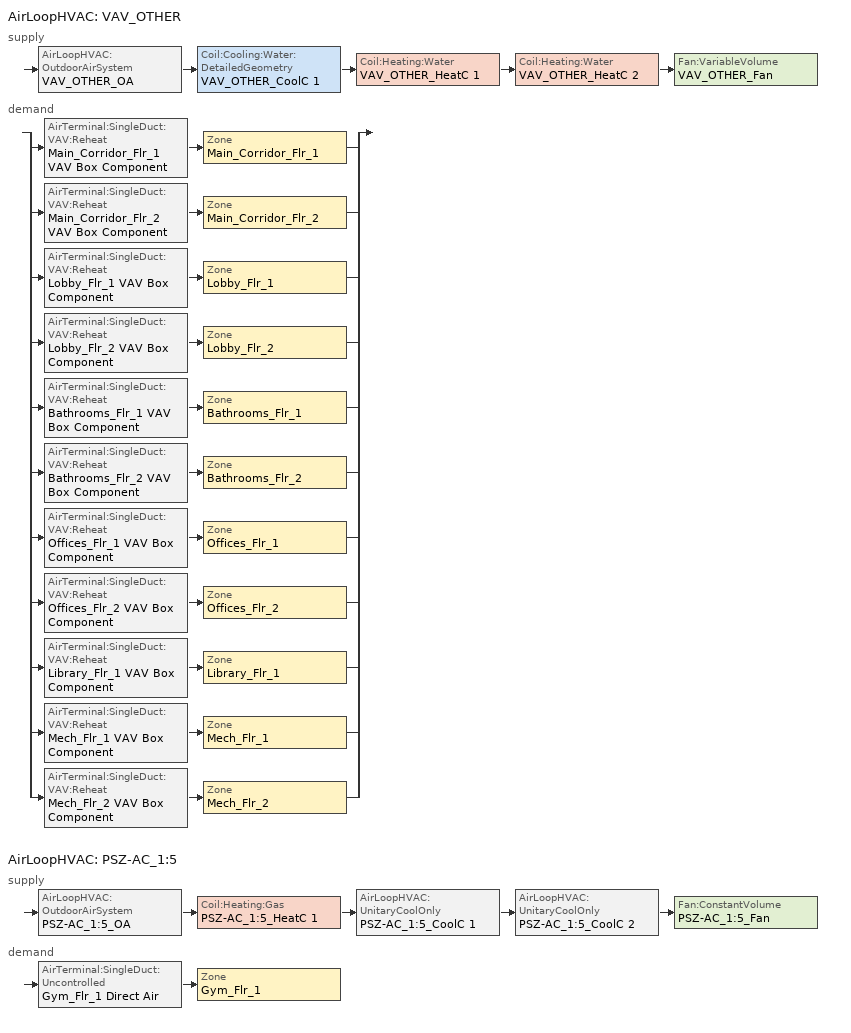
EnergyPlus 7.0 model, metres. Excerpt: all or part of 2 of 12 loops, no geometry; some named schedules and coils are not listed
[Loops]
AirLoopHVAC 'VAV_OTHER'
 supply: AirLoopHVAC:OutdoorAirSystem 'VAV_OTHER_OA' > Coil:Cooling:Water:DetailedGeometry 'VAV_OTHER_CoolC 1' > Coil:Heating:Water 'VAV_OTHER_HeatC 1' > Coil:Heating:Water 'VAV_OTHER_HeatC 2' > Fan:VariableVolume 'VAV_OTHER_Fan'
 demand: split
  | AirTerminal:SingleDuct:VAV:Reheat 'Main_Corridor_Flr_1 VAV Box Component' > Zone 'Main_Corridor_Flr_1'
  | AirTerminal:SingleDuct:VAV:Reheat 'Main_Corridor_Flr_2 VAV Box Component' > Zone 'Main_Corridor_Flr_2'
  | AirTerminal:SingleDuct:VAV:Reheat 'Lobby_Flr_1 VAV Box Component' > Zone 'Lobby_Flr_1'
  | AirTerminal:SingleDuct:VAV:Reheat 'Lobby_Flr_2 VAV Box Component' > Zone 'Lobby_Flr_2'
  | AirTerminal:SingleDuct:VAV:Reheat 'Bathrooms_Flr_1 VAV Box Component' > Zone 'Bathrooms_Flr_1'
  | AirTerminal:SingleDuct:VAV:Reheat 'Bathrooms_Flr_2 VAV Box Component' > Zone 'Bathrooms_Flr_2'
  | AirTerminal:SingleDuct:VAV:Reheat 'Offices_Flr_1 VAV Box Component' > Zone 'Offices_Flr_1'
  | AirTerminal:SingleDuct:VAV:Reheat 'Offices_Flr_2 VAV Box Component' > Zone 'Offices_Flr_2'
  | AirTerminal:SingleDuct:VAV:Reheat 'Library_Flr_1 VAV Box Component' > Zone 'Library_Flr_1'
  | AirTerminal:SingleDuct:VAV:Reheat 'Mech_Flr_1 VAV Box Component' > Zone 'Mech_Flr_1'
  | AirTerminal:SingleDuct:VAV:Reheat 'Mech_Flr_2 VAV Box Component' > Zone 'Mech_Flr_2'
AirLoopHVAC 'PSZ-AC_1:5'
 supply: AirLoopHVAC:OutdoorAirSystem 'PSZ-AC_1:5_OA' > Coil:Heating:Gas 'PSZ-AC_1:5_HeatC 1' > AirLoopHVAC:UnitaryCoolOnly 'PSZ-AC_1:5_CoolC 1' > AirLoopHVAC:UnitaryCoolOnly 'PSZ-AC_1:5_CoolC 2' > Fan:ConstantVolume 'PSZ-AC_1:5_Fan'
 demand: AirTerminal:SingleDuct:Uncontrolled 'Gym_Flr_1 Direct Air' > Zone 'Gym_Flr_1'
[Sizing:Zone] Zone Cooling Design Supply Air Temperature {C}=14; Zone Heating Design Supply Air Temperature {C}=40; Zone Cooling Design Supply Air Humidity Ratio {kg-H20/kg-air}=0.0085; Zone Heating Design Supply Air Humidity Ratio {kg-H20/kg-air}=0.008; Cooling Design Air Flow Method {Flow/Zone | DesignDay | DesignDayWithLimit}=DesignDay; Cooling Minimum Air Flow Fraction=0; Heating Design Air Flow Method {Flow/Zone | DesignDay}=DesignDay; Heating Design Air Flow Rate=0; Design Zone Air Distribution Effectiveness in Cooling Mode=1; Design Zone Air Distribution Effectiveness in Heating Mode=1
Name | Design Specification Outdoor Air Object
Main_Corridor_Flr_1 | Main_Corridor_Flr_1 OA Design Spec
Main_Corridor_Flr_2 | Main_Corridor_Flr_2 OA Design Spec
Lobby_Flr_1 | Lobby_Flr_1 OA Design Spec
Lobby_Flr_2 | Lobby_Flr_2 OA Design Spec
Bathrooms_Flr_1 | Bathrooms_Flr_1 OA Design Spec
Bathrooms_Flr_2 | Bathrooms_Flr_2 OA Design Spec
Offices_Flr_1 | Offices_Flr_1 OA Design Spec
Offices_Flr_2 | Offices_Flr_2 OA Design Spec
Library_Flr_1 | Library_Flr_1 OA Design Spec
Mech_Flr_1 | Mech_Flr_1 OA Design Spec
Mech_Flr_2 | Mech_Flr_2 OA Design Spec
Gym_Flr_1 | Gym_Flr_1 OA Design Spec
[DesignSpecification:OutdoorAir] Outdoor Air Method=Flow/Zone; Outdoor Air Flow Per Person {m3/s-person}=0; Outdoor Air Flow Per Zone Floor Area {m3/s-m2}=0; Outdoor Air Flow Air Changes per Hour {1/hr}=0
Name | Outdoor Air Flow Per Zone {m3/s}
Main_Corridor_Flr_1 OA Design Spec; Main_Corridor_Flr_2 OA Design Spec | 0.3477
Lobby_Flr_1 OA Design Spec; Lobby_Flr_2 OA Design Spec | 0.06405
Bathrooms_Flr_1 OA Design Spec; Bathrooms_Flr_2 OA Design Spec | 0.42672
Offices_Flr_1 OA Design Spec; Offices_Flr_2 OA Design Spec | 0.225036
Library_Flr_1 OA Design Spec | 1.50339
Mech_Flr_1 OA Design Spec; Mech_Flr_2 OA Design Spec | 0.10431
Gym_Flr_1 OA Design Spec | 7.59772
[ZoneControl:Thermostat] Control Type Schedule=Dual Zone Control Type Sched
Name | Zone | Control 1
Main_Corridor_Flr_1 Thermostat | Main_Corridor_Flr_1 | Main_Corridor_Flr_1 DualSPSched
Main_Corridor_Flr_2 Thermostat | Main_Corridor_Flr_2 | Main_Corridor_Flr_2 DualSPSched
Lobby_Flr_1 Thermostat | Lobby_Flr_1 | Lobby_Flr_1 DualSPSched
Lobby_Flr_2 Thermostat | Lobby_Flr_2 | Lobby_Flr_2 DualSPSched
Bathrooms_Flr_1 Thermostat | Bathrooms_Flr_1 | Bathrooms_Flr_1 DualSPSched
Bathrooms_Flr_2 Thermostat | Bathrooms_Flr_2 | Bathrooms_Flr_2 DualSPSched
Offices_Flr_1 Thermostat | Offices_Flr_1 | Offices_Flr_1 DualSPSched
Offices_Flr_2 Thermostat | Offices_Flr_2 | Offices_Flr_2 DualSPSched
Library_Flr_1 Thermostat | Library_Flr_1 | Library_Flr_1 DualSPSched
Mech_Flr_1 Thermostat | Mech_Flr_1 | Mech_Flr_1 DualSPSched
Mech_Flr_2 Thermostat | Mech_Flr_2 | Mech_Flr_2 DualSPSched
Gym_Flr_1 Thermostat | Gym_Flr_1 | Gym_Flr_1 DualSPSched
[ThermostatSetpoint:DualSetpoint]
Name | Heating Setpoint Temperature Schedule | Cooling Setpoint Temperature Schedule
Main_Corridor_Flr_1 DualSPSched; Main_Corridor_Flr_2 DualSPSched; Lobby_Flr_1 DualSPSched; Lobby_Flr_2 DualSPSched; Bathrooms_Flr_1 DualSPSched; Bathrooms_Flr_2 DualSPSched; Offices_Flr_1 DualSPSched; Offices_Flr_2 DualSPSched; Library_Flr_1 DualSPSched; Mech_Flr_1 DualSPSched; Mech_Flr_2 DualSPSched | HtgSetP_Sch | ClgSetP_Sch
Gym_Flr_1 DualSPSched | GymAud_HtgSetP_Sch | GymAud_ClgSetP_Sch
[Zone equipment]
Main_Corridor_Flr_1: Main_Corridor_Flr_1 VAV Box Component
Main_Corridor_Flr_2: Main_Corridor_Flr_2 VAV Box Component
Lobby_Flr_1: Lobby_Flr_1 VAV Box Component
Lobby_Flr_2: Lobby_Flr_2 VAV Box Component
Bathrooms_Flr_1: Bathrooms_Flr_1 VAV Box Component, Bathrooms_Flr_1 Exhaust Fan 1
Bathrooms_Flr_2: Bathrooms_Flr_2 VAV Box Component, Bathrooms_Flr_2 Exhaust Fan 1
Offices_Flr_1: Offices_Flr_1 VAV Box Component
Offices_Flr_2: Offices_Flr_2 VAV Box Component
Library_Flr_1: Library_Flr_1 VAV Box Component
Mech_Flr_1: Mech_Flr_1 VAV Box Component
Mech_Flr_2: Mech_Flr_2 VAV Box Component
Gym_Flr_1: Gym_Flr_1 Direct Air
[AirTerminal:SingleDuct:VAV:Reheat] Availability Schedule=ALWAYS_ON; Maximum Air Flow Rate {m3/s}=AUTOSIZE; Zone Minimum Air Flow Input Method=Scheduled; Maximum Hot Water or Steam Flow Rate {m3/s}=AUTOSIZE; Minimum Hot Water or Steam Flow Rate {m3/s}=0; Convergence Tolerance=0.001; Damper Heating Action=Reverse; Maximum Flow per Zone Floor Area during Reheat {m3/s-m2}=AUTOCALCULATE; Maximum Flow Fraction During Reheat=AUTOCALCULATE; Maximum Reheat Air Temperature {C}=50
Name | Minimum Air Flow Fraction Schedule | Reheat Coil
Main_Corridor_Flr_1 VAV Box Component | MIN_FLOW_FRAC_SCH | Main_Corridor_Flr_1 VAV Box Reheat Coil
Main_Corridor_Flr_2 VAV Box Component | MIN_FLOW_FRAC_SCH | Main_Corridor_Flr_2 VAV Box Reheat Coil
Lobby_Flr_1 VAV Box Component | MIN_FLOW_FRAC_SCH | Lobby_Flr_1 VAV Box Reheat Coil
Lobby_Flr_2 VAV Box Component | MIN_FLOW_FRAC_SCH | Lobby_Flr_2 VAV Box Reheat Coil
Bathrooms_Flr_1 VAV Box Component | MIN_FLOW_FRAC_SCH | Bathrooms_Flr_1 VAV Box Reheat Coil
Bathrooms_Flr_2 VAV Box Component | MIN_FLOW_FRAC_SCH | Bathrooms_Flr_2 VAV Box Reheat Coil
Offices_Flr_1 VAV Box Component | OFF_MIN_FLOW_FRAC_SCH | Offices_Flr_1 VAV Box Reheat Coil
Offices_Flr_2 VAV Box Component | OFF_MIN_FLOW_FRAC_SCH | Offices_Flr_2 VAV Box Reheat Coil
Library_Flr_1 VAV Box Component | MIN_FLOW_FRAC_SCH | Library_Flr_1 VAV Box Reheat Coil
Mech_Flr_1 VAV Box Component | MIN_FLOW_FRAC_SCH | Mech_Flr_1 VAV Box Reheat Coil
Mech_Flr_2 VAV Box Component | MIN_FLOW_FRAC_SCH | Mech_Flr_2 VAV Box Reheat Coil
[Coil:Heating:Water] Availability Schedule=ALWAYS_ON; U-Factor Times Area Value {W/K}=AUTOSIZE; Maximum Water Flow Rate {m3/s}=AUTOSIZE; Coil Peformance input method=UFactorTimesAreaAndDesignWaterFlowRate; Nominal Capacity=AUTOSIZE; Design Inlet Water Temperature=82.2; Design Inlet Air Temperature=16.6; Design Outlet Water Temperature=71.1; Design Outlet Air Temperature=32.2; Rated Ratio for Air and Water Convection=1
VAV_OTHER_HeatC 1; VAV_OTHER_HeatC 2
[Fan:ZoneExhaust] Availability Schedule=MinOA_Sched; Fan Efficiency=0.45; Pressure Rise {Pa}=125; Maximum Flow Rate {m3/s} [*******]=0.4267
Bathrooms_Flr_1 Exhaust Fan 1; Bathrooms_Flr_2 Exhaust Fan 1
[AirTerminal:SingleDuct:Uncontrolled]
Gym_Flr_1 Direct Air: Availability Schedule=ALWAYS_ON; Maximum Air Flow Rate {m3/s}=AUTOSIZE
[SetpointManager:SingleZone:Reheat]
SupAirTemp MngrGym_Flr_1: Control Variable=Temperature; Minimum Supply Air Temperature C=10; Maximum Supply Air Temperature C=50; Control Zone=Gym_Flr_1; Setpoint Node or NodeList=PSZ-AC_1:5 Supply Equipment Outlet Node
[AirLoopHVAC] Design Supply Air Flow Rate {m3/s}=AUTOSIZE
VAV_OTHER; PSZ-AC_1:5
[Controller:WaterCoil] Control Variable {Temperature | HumidityRatio | TemperatureAndHumidityRatio | Flow}=Temperature; Maximum Actuated Flow {m3/s}=AUTOSIZE; Minimum Actuated Flow {m3/s}=0
Name | Action {Normal | Reverse} | Actuator Variable {Flow} | Actuator Variable {FLOW} | Controller Convergence Tolerance {delta C} [Delta temp from setpoint]
VAV_OTHER_CoolC 1_Controller | Reverse | Flow
VAV_OTHER_HeatC 1_Controller; VAV_OTHER_HeatC 2_Controller | Normal |  | Flow | 0.0001
[SetpointManager:MixedAir]
Name | Control Variable {Temperature} | Setpoint Node or NodeList | Control Variable
VAV_OTHER_CoolC 1 SAT Manager | Temperature | VAV_OTHER_CoolC 1-VAV_OTHER_HeatC 1Node
VAV_OTHER_HeatC 1 SAT Manager | Temperature | VAV_OTHER_HeatC 1-VAV_OTHER_HeatC 2Node
VAV_OTHER OA Mixed Air Temp Manager |  | VAV_OTHER_OA-VAV_OTHER_CoolC 1Node | Temperature
PSZ-AC_1:5_HeatC 1 MixedAir Manager |  | PSZ-AC_1:5_HeatC 1-PSZ-AC_1:5_CoolC 1Node | Temperature
PSZ-AC_1:5_CoolC 1 SAT Manager | Temperature | PSZ-AC_1:5_CoolC 1-PSZ-AC_1:5_CoolC 2Node
PSZ-AC_1:5 OA Mixed Air Temp Manager |  | PSZ-AC_1:5_OA-PSZ-AC_1:5_HeatC 1Node | Temperature
[Sizing:System] Type Of Load To Size On=Sensible; Design Outdoor Air Flow Rate {m3/s}=AUTOSIZE; Minimum System Air Flow Ratio=1; Preheat Design Temperature {C}=7; Preheat Design Humidity Ratio {kg-H2O/kg-air}=0.008; Precool Design Temperature {C}=12.8; Precool Design Humidity Ratio {kg-H2O/kg-air}=0.008; Central Cooling Design Supply Air Temperature {C}=12.8; Sizing Option {Coincident | NonCoincident}=NonCoincident; 100% Outdoor Air in Cooling {Yes | No}=No; 100% Outdoor Air in Heating {Yes | No}=No; Central Cooling Design Supply Air Humidity Ratio {kg-H2O/kg-air}=0.0085; Central Heating Design Supply Air Humidity Ratio {kg-H2O/kg-air}=0.008; Cooling Design Air Flow Method=DesignDay; Cooling Design Air Flow Rate {m3/s}=0; Heating Design Air Flow Method=DesignDay; Heating Design Air Flow Rate {m3/s}=0; System Outdoor Air Method { ZoneSum | VentilationRateProcedure }=VentilationRateProcedure
Name | Central Heating Design Supply Air Temperature {C}
VAV_OTHER | 16.7
PSZ-AC_1:5 | 40
[Controller:OutdoorAir] Minimum Outdoor Air Flow Rate {m3/s}=AUTOSIZE; Maximum Outdoor Air Flow Rate {m3/s}=AUTOSIZE; Economizer Control Type=DifferentialEnthalpy; Economizer Control Action Type=ModulateFlow; Economizer Maximum Limit Dry-Bulb Temperature {C}=28; Economizer Maximum Limit Enthalpy {J/kg}=64000; Economizer Minimum Limit Dry-Bulb Temperature {C}=-100; Lockout Type=NoLockout; Minimum Limit Type=FixedMinimum; High Humidity Control=No; Heat Recovery Bypass Control Type=BypassWhenOAFlowGreaterThanMinimum
Name | Minimum Outdoor Air Schedule | Mechanical Ventilation Controller
VAV_OTHER_OA_Controller | MinOA_Sched | VAV_OTHER_OAMechanical Ventilation
PSZ-AC_1:5_OA_Controller | GymAud_MinOA_Sched | PSZ-AC_1:5_OAMechanical Ventilation
[Controller:MechanicalVentilation] Demand Controlled Ventilation { Yes | No }=No; System Outdoor Air Method { ZoneSum | VentilationRateProcedure | IndoorAirQualityProcedure }=VentilationRateProcedure; Zone Air Distribution Effectiveness in Cooling Mode 1=1; Zone Air Distribution Effectiveness in Heating Mode 1=1
Name | Availability Schedule | Zone 1 | Design Specification Outdoor Air Object Name 1 | Zone 2 | Design Specification Outdoor Air Object Name 2 | Zone Air Distribution Effectiveness in Cooling Mode 2 | Zone Air Distribution Effectiveness in Heating Mode 2 | Zone 3 | Design Specification Outdoor Air Object Name 3 | Zone Air Distribution Effectiveness in Cooling Mode 3 | Zone Air Distribution Effectiveness in Heating Mode 3 | Zone 4 | Design Specification Outdoor Air Object Name 4 | Zone Air Distribution Effectiveness in Cooling Mode 4 | Zone Air Distribution Effectiveness in Heating Mode 4 | Zone 5 | Design Specification Outdoor Air Object Name 5 | Zone Air Distribution Effectiveness in Cooling Mode 5 | Zone Air Distribution Effectiveness in Heating Mode 5 | Zone 6 | Design Specification Outdoor Air Object Name 6 | Zone Air Distribution Effectiveness in Cooling Mode 6 | Zone Air Distribution Effectiveness in Heating Mode 6 | Zone 7 | Design Specification Outdoor Air Object Name 7 | Zone Air Distribution Effectiveness in Cooling Mode 7 | Zone Air Distribution Effectiveness in Heating Mode 7 | Zone 8 | Design Specification Outdoor Air Object Name 8 | Zone Air Distribution Effectiveness in Cooling Mode 8 | Zone Air Distribution Effectiveness in Heating Mode 8 | Zone 9 | Design Specification Outdoor Air Object Name 9 | Zone Air Distribution Effectiveness in Cooling Mode 9 | Zone Air Distribution Effectiveness in Heating Mode 9 | Zone 10 | Design Specification Outdoor Air Object Name 10 | Zone Air Distribution Effectiveness in Cooling Mode 10 | Zone Air Distribution Effectiveness in Heating Mode 10 | Zone 11 | Design Specification Outdoor Air Object Name 11 | Zone Air Distribution Effectiveness in Cooling Mode 11 | Zone Air Distribution Effectiveness in Heating Mode 11
VAV_OTHER_OAMechanical Ventilation | MinOA_Sched | Main_Corridor_Flr_1 | Main_Corridor_Flr_1 OA Design Spec | Main_Corridor_Flr_2 | Main_Corridor_Flr_2 OA Design Spec | 1 | 1 | Lobby_Flr_1 | Lobby_Flr_1 OA Design Spec | 1 | 1 | Lobby_Flr_2 | Lobby_Flr_2 OA Design Spec | 1 | 1 | Bathrooms_Flr_1 | Bathrooms_Flr_1 OA Design Spec | 1 | 1 | Bathrooms_Flr_2 | Bathrooms_Flr_2 OA Design Spec | 1 | 1 | Offices_Flr_1 | Offices_Flr_1 OA Design Spec | 1 | 1 | Offices_Flr_2 | Offices_Flr_2 OA Design Spec | 1 | 1 | Library_Flr_1 | Library_Flr_1 OA Design Spec | 1 | 1 | Mech_Flr_1 | Mech_Flr_1 OA Design Spec | 1 | 1 | Mech_Flr_2 | Mech_Flr_2 OA Design Spec | 1 | 1
PSZ-AC_1:5_OAMechanical Ventilation | GymAud_MinOA_Sched | Gym_Flr_1 | Gym_Flr_1 OA Design Spec
[Coil:Cooling:Water:DetailedGeometry]
VAV_OTHER_CoolC 1: Availability Schedule=ALWAYS_ON; Maximum Water Flow Rate {m3/s}=AUTOSIZE; Tube Outside Surface Area  {m2}=AUTOSIZE; Total Tube Inside Area {m2}=AUTOSIZE; Fin Surface Area {m2}=AUTOSIZE; Minimum Airflow Area {m2}=AUTOSIZE; Coil Depth {m}=AUTOSIZE; Fin Diameter {m}=AUTOSIZE; Fin Thickness {m}=0.0015; Tube Inside Diameter  {m}=0.01445; Tube Outside Diameter {m}=0.0159; Tube Thermal Conductivity {W/m-K}=386; Fin Thermal Conductivity {W/m-K}=204; Fin Spacing {m}=0.0018; Tube Depth Spacing {m}=0.026; Number of Tube Rows=6; Number of Tubes per Row=AUTOSIZE
[Fan:VariableVolume]
VAV_OTHER_Fan: Availability Schedule=HVACOperationSchd; Fan Efficiency=0.4; Pressure Rise {Pa}=1125; Maximum Flow Rate {m3/s}=AUTOSIZE; Fan Power Minimum Flow Rate Input Method {Fraction | FixedFlowRate}=Fraction; Fan Power Minimum Flow Fraction=0.6; Motor Efficiency=0.8; Motor In Airstream Fraction=1; Fan Coefficient 1=0.0407599; Fan Coefficient 2=0.088045; Fan Coefficient 3=-0.0729261; Fan Coefficient 4=0.94374; Fan Coefficient 5=0
[Coil:Heating:Gas]
PSZ-AC_1:5_HeatC 1: Availability Schedule=ALWAYS_ON; Gas Burner Efficiency=0.8; Nominal Capacity {W}=AUTOSIZE
[AirLoopHVAC:UnitaryCoolOnly] Availability Schedule=ALWAYS_ON
Name | Cooling Coil
PSZ-AC_1:5_CoolC 1 | PSZ-AC_1:5_CoolC 1 DXCoil
PSZ-AC_1:5_CoolC 2 | PSZ-AC_1:5_CoolC 2 DXCoil
[Coil:Cooling:DX:SingleSpeed] Availability Schedule=ALWAYS_ON; Rated Total Cooling Capacity {W}=AUTOSIZE; Rated Sensible Heat Ratio=AUTOSIZE; Rated COP=3.5; Rated Air Flow Rate {m3/s}=AUTOSIZE; Rated Evaporator Fan Power Per Volume Flow Rate {W/(m3/s)}=773.3; Nominal Time for Condensate Removal to Begin {s}=1000; Ratio of Initial Moisture Evaporation Rate and Steady State Latent Capacity=1.5; Maximum Cycling Rate {cycles/hr}=3; Latent Capacity Time Constant {s}=45; Condenser Type=AirCooled
Name | Total Cooling Capacity Function of Temperature Curve | Total Cooling Capacity Function of Flow Fraction Curve | Energy Input Ratio Function of Temperature Curve | Energy Input Ratio Function of Flow Fraction Curve | Part Load Fraction Correlation Curve
PSZ-AC_1:5_CoolC 1 DXCoil | PSZ-AC_1:5_CoolC 1_ClgCapFuncTempCurve | PSZ-AC_1:5_CoolC 1_ClgCapFuncFlowFracCurve | PSZ-AC_1:5_CoolC 1_ClgEirFuncTempCurve | PSZ-AC_1:5_CoolC 1_ClgEirFuncFlowFracCurve | PSZ-AC_1:5_CoolC 1_ClgPlrCurve
PSZ-AC_1:5_CoolC 2 DXCoil | PSZ-AC_1:5_CoolC 2_ClgCapFuncTempCurve | PSZ-AC_1:5_CoolC 2_ClgCapFuncFlowFracCurve | PSZ-AC_1:5_CoolC 2_ClgEirFuncTempCurve | PSZ-AC_1:5_CoolC 2_ClgEirFuncFlowFracCurve | PSZ-AC_1:5_CoolC 2_ClgPlrCurve
[Fan:ConstantVolume]
PSZ-AC_1:5_Fan: Availability Schedule=HVACOperationSchd; Fan Efficiency=0.3; Pressure Rise {Pa}=375; Maximum Flow Rate {m3/s}=AUTOSIZE; Motor Efficiency=0.9; Motor In Airstream Fraction=1
[Schedule:Compact]
HtgSetP_Sch: Temperature, Through: 6/30, For: WinterDesignDay, Until: 24:00, 21.7, For: Weekdays, Until: 06:00, 15.6, Until: 18:00, 21.7, Until: 24:00, 15.6, For: AllOtherDays, Until: 24:00, 15.6, Through: 9/1, For: WinterDesignDay, Until: 24:00, 21.7, For: Weekdays, Until: 08:00, 15.6, Until: 13:00, 21.7, Until: 24:00, 15.6, For: AllOtherDays, Until: 24:00, 15.6, Through: 12/31, For: WinterDesignDay, Until: 24:00, 21.7, For: Weekdays, Until: 06:00, 15.6, Until: 18:00, 21.7, Until: 24:00, 15.6, For: AllOtherDays, Until: 24:00, 15.6
GymAud_HtgSetP_Sch: Temperature, Through: 6/30, For: WinterDesignDay, Until: 24:00, 21.7, For: Weekdays, Until: 06:00, 15.6, Until: 21:00, 21.7, Until: 24:00, 15.6, For: AllOtherDays, Until: 24:00, 15.6, Through: 9/1, For: WinterDesignDay, Until: 24:00, 21.7, For: Weekdays, Until: 08:00, 15.6, Until: 15:00, 21.7, Until: 24:00, 15.6, For: AllOtherDays, Until: 24:00, 15.6, Through: 12/31, For: WinterDesignDay, Until: 24:00, 21.7, For: Weekdays, Until: 06:00, 15.6, Until: 21:00, 21.7, Until: 24:00, 15.6, For: AllOtherDays, Until: 24:00, 15.6
ClgSetP_Sch: Temperature, Through: 6/30, For: SummerDesignDay, Until: 24:00, 23.3, For: Weekdays, Until: 06:00, 27.2, Until: 18:00, 23.3, Until: 24:00, 27.2, For: AllOtherDays, Until: 24:00, 27.2, Through: 9/1, For: SummerDesignDay, Until: 24:00, 23.3, For: Weekdays, Until: 08:00, 27.2, Until: 13:00, 23.3, Until: 24:00, 27.2, For: AllOtherDays, Until: 24:00, 27.2, Through: 12/31, For: SummerDesignDay, Until: 24:00, 23.3, For: Weekdays, Until: 06:00, 27.2, Until: 18:00, 23.3, Until: 24:00, 27.2, For: AllOtherDays, Until: 24:00, 27.2
Always_On; HvacOperationSchd: On/Off, Through: 12/31, For: AllDays, Until: 24:00, 1
Dual Zone Control Type Sched: Control Type, Through: 12/31, For: AllDays, Until: 24:00, 4
MinOA_Sched: On/Off, Through: 6/30, For: WinterDesignDay SummerDesignDay, Until: 24:00, 1, For: Weekdays, Until: 06:00, 0, Until: 18:00, 1, Until: 24:00, 0, For: AllOtherDays, Until: 24:00, 0, Through: 9/1, For: WinterDesignDay SummerDesignDay, Until: 24:00, 1, For: Weekdays, Until: 08:00, 0, Until: 13:00, 1, Until: 24:00, 0, For: AllOtherDays, Until: 24:00, 0, Through: 12/31, For: WinterDesignDay SummerDesignDay, Until: 24:00, 1, For: Weekdays, Until: 06:00, 0, Until: 18:00, 1, Until: 24:00, 0, For: AllOtherDays, Until: 24:00, 0
GymAud_MinOA_Sched: On/Off, Through: 6/30, For: WinterDesignDay SummerDesignDay, Until: 24:00, 1, For: Weekdays, Until: 06:00, 0, Until: 21:00, 1, Until: 24:00, 0, For: AllOtherDays, Until: 24:00, 0, Through: 9/1, For: WinterDesignDay SummerDesignDay, Until: 24:00, 1, For: Weekdays, Until: 08:00, 0, Until: 15:00, 1, Until: 24:00, 0, For: AllOtherDays, Until: 24:00, 0, Through: 12/31, For: WinterDesignDay SummerDesignDay, Until: 24:00, 1, For: Weekdays, Until: 06:00, 0, Until: 21:00, 1, Until: 24:00, 0, For: AllOtherDays, Until: 24:00, 0
Min_Flow_Frac_Sch: Fraction, Through: 6/30, For: WinterDesignDay SummerDesignDay, Until: 24:00, 0.3, For: Weekdays, Until: 06:00, 0, Until: 18:00, 0.3, Until: 24:00, 0, For: AllOtherDays, Until: 24:00, 0, Through: 9/1, For: WinterDesignDay SummerDesignDay, Until: 24:00, 0.3, For: Weekdays, Until: 08:00, 0, Until: 13:00, 0.3, Until: 24:00, 0, For: AllOtherDays, Until: 24:00, 0, Through: 12/31, For: WinterDesignDay SummerDesignDay, Until: 24:00, 0.3, For: Weekdays, Until: 06:00, 0, Until: 18:00, 0.3, Until: 24:00, 0, For: AllOtherDays, Until: 24:00, 0
Off_Min_Flow_Frac_Sch: Fraction, Through: 6/30, For: WinterDesignDay SummerDesignDay, Until: 24:00, 0.3, For: Weekdays, Until: 06:00, 0, Until: 21:00, 0.3, Until: 24:00, 0, For: AllOtherDays, Until: 24:00, 0, Through: 9/1, For: WinterDesignDay SummerDesignDay, Until: 24:00, 0.3, For: Weekdays, Until: 08:00, 0, Until: 13:00, 0.3, Until: 24:00, 0, For: AllOtherDays, Until: 24:00, 0, Through: 12/31, For: WinterDesignDay SummerDesignDay, Until: 24:00, 0.3, For: Weekdays, Until: 06:00, 0, Until: 21:00, 0.3, Until: 24:00, 0, For: AllOtherDays, Until: 24:00, 0
[Curve:Biquadratic] Minimum Value of x=17; Maximum Value of x=22; Minimum Value of y=13; Maximum Value of y=46
Name | Coefficient1 Constant | Coefficient2 x | Coefficient3 x**2 | Coefficient4 y | Coefficient5 y**2 | Coefficient6 x*y
PSZ-AC_1:5_CoolC 1_ClgCapFuncTempCurve; PSZ-AC_1:5_CoolC 2_ClgCapFuncTempCurve | 0.42415 | 0.04426 | -0.00042 | 0.00333 | -0.00008 | -0.00021
PSZ-AC_1:5_CoolC 1_ClgEirFuncTempCurve; PSZ-AC_1:5_CoolC 2_ClgEirFuncTempCurve | 1.23649 | -0.02431 | 0.00057 | -0.01434 | 0.00063 | -0.00038
[Curve:Quadratic]
Name | Coefficient1 Constant | Coefficient2 x | Coefficient3 x**2 | Minimum Value of x | Maximum Value of x
PSZ-AC_1:5_CoolC 1_ClgCapFuncFlowFracCurve; PSZ-AC_1:5_CoolC 2_ClgCapFuncFlowFracCurve | 0.77136 | 0.34053 | -0.11088 | 0.75918 | 1.13877
PSZ-AC_1:5_CoolC 1_ClgEirFuncFlowFracCurve; PSZ-AC_1:5_CoolC 2_ClgEirFuncFlowFracCurve | 1.2055 | -0.32953 | 0.12308 | 0.75918 | 1.13877
PSZ-AC_1:5_CoolC 1_ClgPlrCurve; PSZ-AC_1:5_CoolC 2_ClgPlrCurve | 0.771 | 0.229 | 0 | 0 | 1
